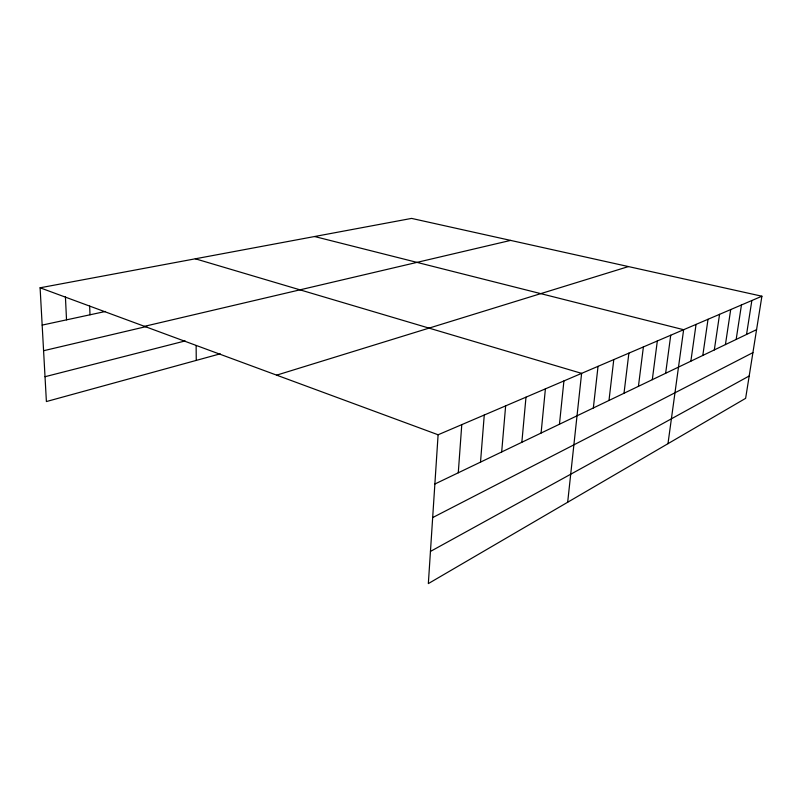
<?xml version="1.0" encoding="UTF-8"?>
<svg xmlns="http://www.w3.org/2000/svg" width="802" height="802" viewBox="0 0 802 802"><rect width="100%" height="100%" fill="white"/><g stroke="black" fill="none" stroke-linecap="round" stroke-linejoin="round"><path stroke-width="1.2" d="M761.9 296.219L438.103 434.774L428.338 583.595L745.629 398.343L761.9 296.219L411.576 218.405L40.1 287.788L46.396 401.551L220.229 353.822M458.273 472.789L461.772 424.649M480.518 462.112L484.258 415.025M501.681 451.957L505.641 405.872M521.851 442.273L525.992 397.16M541.089 433.04L545.4 388.86M559.455 424.228L563.916 380.94M567.676 502.252L581.61 373.371L195.327 258.795M593.34 407.967L598.041 366.334M608.989 400.459L613.781 359.597M624.006 393.251L628.888 353.131M638.432 386.333L643.394 346.925M652.307 379.677L657.329 340.96M665.65 373.271L670.733 335.226M667.976 443.686L683.635 329.712L314.564 236.52M690.873 361.171L696.056 324.399M702.803 355.436L708.026 319.276M714.321 349.913L719.564 314.334M725.429 344.579L730.702 309.562M736.166 339.436L741.459 304.96M746.542 334.454L751.855 300.519M430.443 551.435L749.198 375.988M432.669 517.581L752.918 352.629M434.874 484.017L756.577 329.642M276.66 375.146L628.437 266.575M45.022 376.709L185.142 340.94M144.47 326.334L510.623 240.399M43.589 350.725L146.766 326.444M42.165 325.101L105.493 311.457M40.1 287.788L438.103 434.774M65.413 296.62L66.526 319.848M89.654 306.083L90.004 314.795M196.129 345.572L196.259 360.399"/></g></svg>
